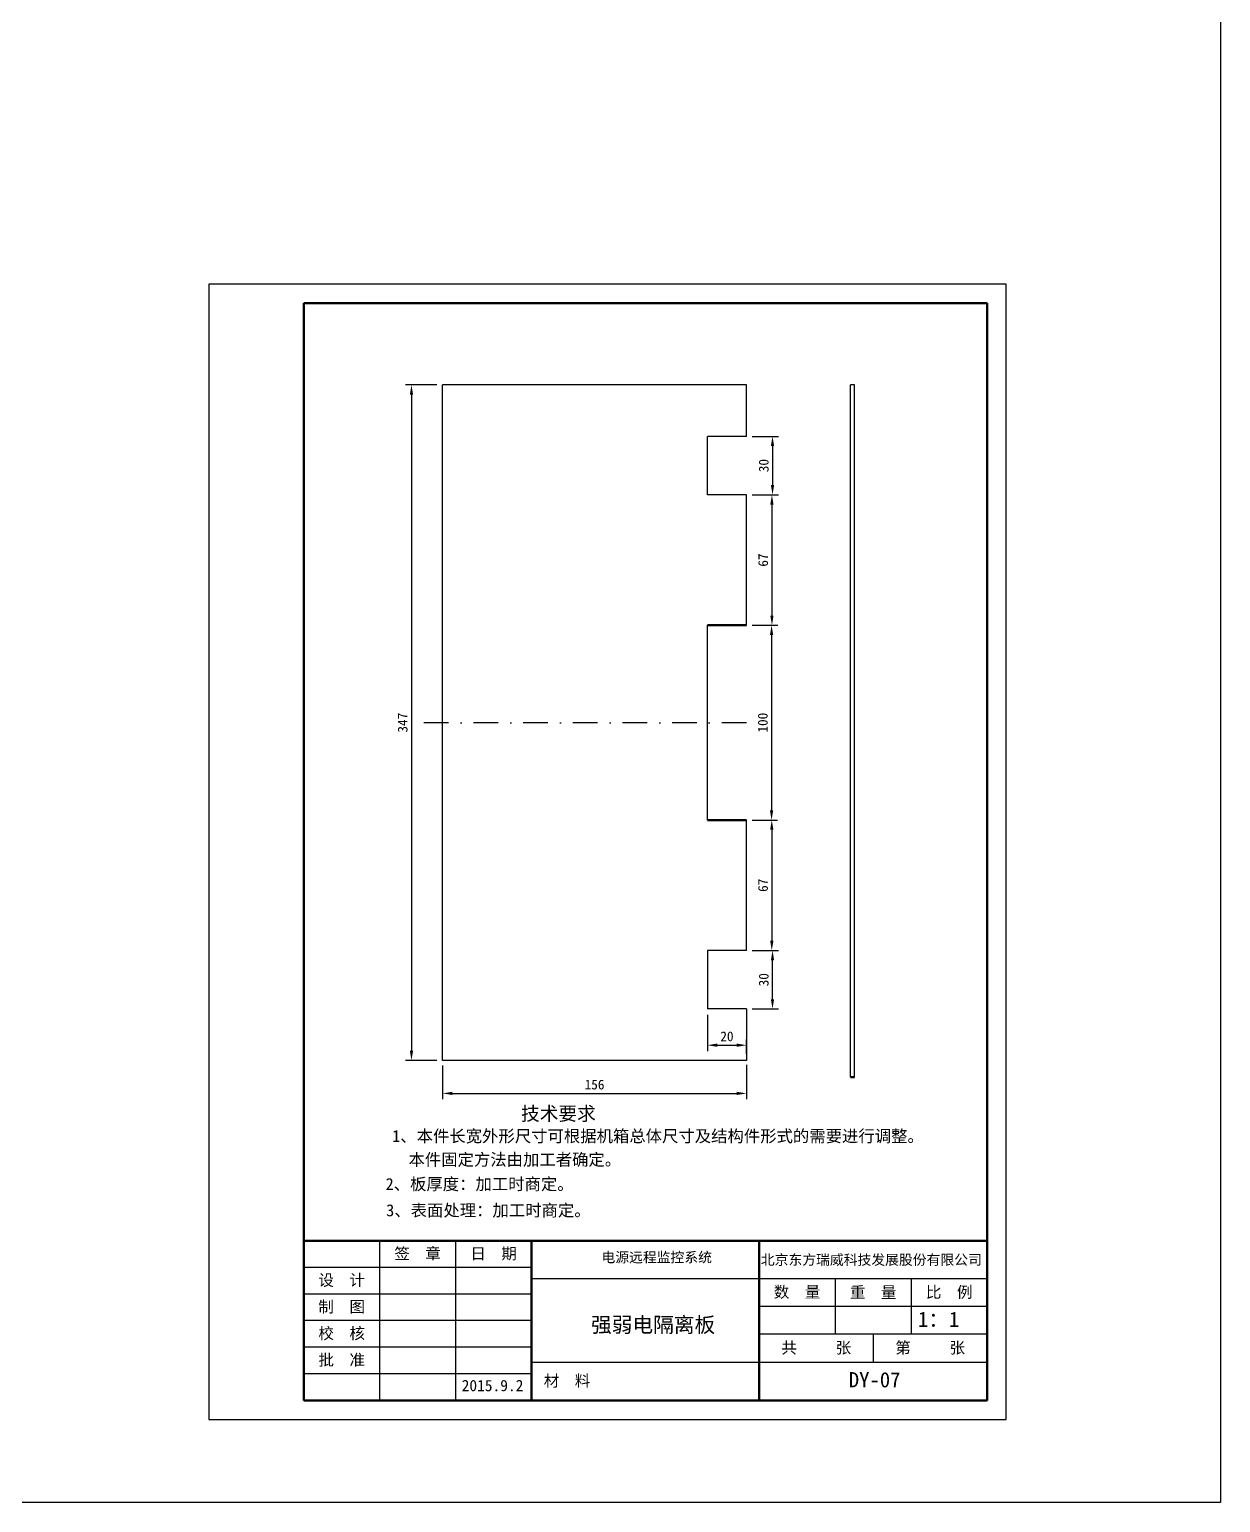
# Model space of a CAD drawing. Header units: millimetres. Extents: x 4100 to 7818, y 1137 to 2652.
# Drawn here: x 7207 to 7818, y 1139 to 1895 of the extents above; entities that cross this region are included whole.
import ezdxf

# ---------------------------------------------------------------- set-up
doc = ezdxf.new("R2010")
doc.units = ezdxf.units.MM
doc.linetypes.add('DASHDOTX2', pattern=[50.8, 25.4, -12.7, 0, -12.7])
doc.layers.get('0').update_dxf_attribs({"lineweight": 50})
doc.layers.get('Defpoints').update_dxf_attribs({"lineweight": 25})
doc.layers.add('1轮廓实线层', color=7, linetype='Continuous')
doc.layers.add('点划线', color=1, linetype='DASHDOTX2', lineweight=30)
doc.layers.add('细实线', color=1, linetype='Continuous', lineweight=30)
doc.styles.get("Standard").update_dxf_attribs({"font": 'SimSun.ttf', "height": 5})
doc.dimstyles.new('ISO-25', dxfattribs={"dimtxt": 8, "dimasz": 20, "dimexe": 5, "dimexo": 0.625, "dimgap": 20, "dimtad": 1, "dimdsep": 46, "dimtxsty": 'Standard', "dimcen": 2.5, "dimclrd": 4, "dimclre": 4, "dimclrt": 4, "dimadec": 0, "dimazin": 0, "dimtfac": 1, "dimtmove": 0, "dimatfit": 3, "dimfxl": 0, "dimarcsym": 0})

# ---------------------------------------------------------------- blocks, each defined once
blk = doc.blocks.new('*D26')
at = {"layer": '1轮廓实线层', "color": 1, "lineweight": 25}
for p, q in [((7418.79, 1363.26), (7418.79, 1345.87)), ((7574.79, 1363.62), (7574.79, 1345.87)), ((7423.79, 1348.87), (7569.79, 1348.87))]:
    blk.add_line(p, q, dxfattribs=at)
at = {"layer": '1轮廓实线层', "color": 1, "lineweight": -3}
for points in [[(7423.79, 1349.7), (7423.79, 1348.04), (7418.79, 1348.87)], [(7569.79, 1349.7), (7569.79, 1348.04), (7574.79, 1348.87)]]:
    blk.add_solid(points, dxfattribs=at)
at = {"layer": 'Defpoints', "color": 0, "lineweight": -3}
for p in [(7418.79, 1366.26), (7574.79, 1366.62), (7574.79, 1348.87)]:
    blk.add_point(p, dxfattribs=at)
at = {"layer": '1轮廓实线层', "color": 1, "lineweight": -3, "insert": (7496.79, 1353.37), "char_height": 5, "attachment_point": 5}
blk.add_mtext('156', dxfattribs=at)
blk = doc.blocks.new('_None')
blk = doc.blocks.new('*D54')
at = {"layer": '1轮廓实线层', "color": 1, "lineweight": 25}
for p, q in [((7415.79, 1712.74), (7399.77, 1712.74)), ((7402.77, 1707.74), (7402.77, 1370.74)), ((7415.79, 1365.74), (7399.77, 1365.74))]:
    blk.add_line(p, q, dxfattribs=at)
at = {"layer": '1轮廓实线层', "color": 1, "lineweight": -3}
for points in [[(7401.94, 1707.74), (7403.6, 1707.74), (7402.77, 1712.74)], [(7401.94, 1370.74), (7403.6, 1370.74), (7402.77, 1365.74)]]:
    blk.add_solid(points, dxfattribs=at)
at = {"layer": 'Defpoints', "color": 0, "lineweight": -3}
for p in [(7418.79, 1712.74), (7402.77, 1365.74), (7418.79, 1365.74)]:
    blk.add_point(p, dxfattribs=at)
at = {"layer": '1轮廓实线层', "color": 1, "lineweight": -3, "insert": (7398.27, 1539.24), "char_height": 5, "attachment_point": 5, "rotation": 90}
blk.add_mtext('347', dxfattribs=at)
blk = doc.blocks.new('*D59')
at = {"layer": '1轮廓实线层', "color": 1, "lineweight": 25}
for p, q in [((7577.79, 1686.24), (7591.19, 1686.24)), ((7588.19, 1681.24), (7588.19, 1661.24)), ((7577.79, 1656.24), (7591.19, 1656.24))]:
    blk.add_line(p, q, dxfattribs=at)
at = {"layer": '1轮廓实线层', "color": 1, "lineweight": -3}
for points in [[(7587.36, 1681.24), (7589.02, 1681.24), (7588.19, 1686.24)], [(7587.36, 1661.24), (7589.02, 1661.24), (7588.19, 1656.24)]]:
    blk.add_solid(points, dxfattribs=at)
at = {"layer": 'Defpoints', "color": 0, "lineweight": -3}
for p in [(7574.79, 1686.24), (7574.79, 1656.24), (7588.19, 1656.24)]:
    blk.add_point(p, dxfattribs=at)
at = {"layer": '1轮廓实线层', "color": 1, "lineweight": -3, "insert": (7583.69, 1671.24), "char_height": 5, "attachment_point": 5, "rotation": 90}
blk.add_mtext('30', dxfattribs=at)
blk = doc.blocks.new('*D60')
at = {"layer": '1轮廓实线层', "color": 1, "lineweight": 25}
for p, q in [((7577.79, 1656.24), (7590.89, 1656.24)), ((7587.89, 1651.24), (7587.89, 1594.24)), ((7577.79, 1589.24), (7590.89, 1589.24))]:
    blk.add_line(p, q, dxfattribs=at)
at = {"layer": '1轮廓实线层', "color": 1, "lineweight": -3}
for points in [[(7587.06, 1651.24), (7588.72, 1651.24), (7587.89, 1656.24)], [(7587.06, 1594.24), (7588.72, 1594.24), (7587.89, 1589.24)]]:
    blk.add_solid(points, dxfattribs=at)
at = {"layer": 'Defpoints', "color": 0, "lineweight": -3}
for p in [(7574.79, 1656.24), (7574.79, 1589.24), (7587.89, 1589.24)]:
    blk.add_point(p, dxfattribs=at)
at = {"layer": '1轮廓实线层', "color": 1, "lineweight": -3, "insert": (7583.39, 1622.74), "char_height": 5, "attachment_point": 5, "rotation": 90}
blk.add_mtext('67', dxfattribs=at)
blk = doc.blocks.new('*D61')
at = {"layer": '1轮廓实线层', "color": 1, "lineweight": 25}
for p, q in [((7577.79, 1589.24), (7590.71, 1589.24)), ((7587.71, 1584.24), (7587.71, 1494.24)), ((7577.79, 1489.24), (7590.71, 1489.24))]:
    blk.add_line(p, q, dxfattribs=at)
at = {"layer": '1轮廓实线层', "color": 1, "lineweight": -3}
for points in [[(7586.88, 1584.24), (7588.55, 1584.24), (7587.71, 1589.24)], [(7586.88, 1494.24), (7588.55, 1494.24), (7587.71, 1489.24)]]:
    blk.add_solid(points, dxfattribs=at)
at = {"layer": 'Defpoints', "color": 0, "lineweight": -3}
for p in [(7574.79, 1589.24), (7574.79, 1489.24), (7587.71, 1489.24)]:
    blk.add_point(p, dxfattribs=at)
at = {"layer": '1轮廓实线层', "color": 1, "lineweight": -3, "insert": (7583.21, 1539.24), "char_height": 5, "attachment_point": 5, "rotation": 90}
blk.add_mtext('100', dxfattribs=at)
blk = doc.blocks.new('*D62')
at = {"layer": '1轮廓实线层', "color": 1, "lineweight": 25}
for p, q in [((7577.79, 1489.24), (7590.82, 1489.24)), ((7587.82, 1484.24), (7587.82, 1427.24)), ((7577.79, 1422.24), (7590.82, 1422.24))]:
    blk.add_line(p, q, dxfattribs=at)
at = {"layer": '1轮廓实线层', "color": 1, "lineweight": -3}
for points in [[(7586.99, 1484.24), (7588.66, 1484.24), (7587.82, 1489.24)], [(7586.99, 1427.24), (7588.66, 1427.24), (7587.82, 1422.24)]]:
    blk.add_solid(points, dxfattribs=at)
at = {"layer": 'Defpoints', "color": 0, "lineweight": -3}
for p in [(7574.79, 1489.24), (7574.79, 1422.24), (7587.82, 1422.24)]:
    blk.add_point(p, dxfattribs=at)
at = {"layer": '1轮廓实线层', "color": 1, "lineweight": -3, "insert": (7583.32, 1455.74), "char_height": 5, "attachment_point": 5, "rotation": 90}
blk.add_mtext('67', dxfattribs=at)
blk = doc.blocks.new('*D105')
at = {"layer": '1轮廓实线层', "color": 1, "lineweight": 25}
for p, q in [((7577.79, 1422.24), (7591.19, 1422.24)), ((7588.19, 1397.24), (7588.19, 1417.24)), ((7577.79, 1392.24), (7591.19, 1392.24))]:
    blk.add_line(p, q, dxfattribs=at)
at = {"layer": '1轮廓实线层', "color": 1, "lineweight": -3}
for points in [[(7587.36, 1417.24), (7589.02, 1417.24), (7588.19, 1422.24)], [(7587.36, 1397.24), (7589.02, 1397.24), (7588.19, 1392.24)]]:
    blk.add_solid(points, dxfattribs=at)
at = {"layer": 'Defpoints', "color": 0, "lineweight": -3}
for p in [(7574.79, 1422.24), (7588.19, 1422.24), (7574.79, 1392.24)]:
    blk.add_point(p, dxfattribs=at)
at = {"layer": '1轮廓实线层', "color": 1, "lineweight": -3, "insert": (7583.69, 1407.24), "char_height": 5, "attachment_point": 5, "rotation": 90}
blk.add_mtext('30', dxfattribs=at)
blk = doc.blocks.new('*D112')
at = {"layer": '1轮廓实线层', "color": 1, "lineweight": 25}
for p, q in [((7554.79, 1389.24), (7554.79, 1370.63)), ((7559.79, 1373.63), (7569.79, 1373.63)), ((7574.79, 1369.14), (7574.79, 1376.63))]:
    blk.add_line(p, q, dxfattribs=at)
at = {"layer": '1轮廓实线层', "color": 1, "lineweight": -3}
for points in [[(7559.79, 1374.46), (7559.79, 1372.8), (7554.79, 1373.63)], [(7569.79, 1374.46), (7569.79, 1372.8), (7574.79, 1373.63)]]:
    blk.add_solid(points, dxfattribs=at)
at = {"layer": 'Defpoints', "color": 0, "lineweight": -3}
for p in [(7554.79, 1392.24), (7574.79, 1373.63), (7574.79, 1366.14)]:
    blk.add_point(p, dxfattribs=at)
at = {"layer": '1轮廓实线层', "color": 1, "lineweight": -3, "insert": (7564.79, 1378.13), "char_height": 5, "attachment_point": 5}
blk.add_mtext('20', dxfattribs=at)

msp = doc.modelspace()

# ---------------------------------------------------------------- linework, layer by layer
at = {"ltscale": 2}
for p, q in [((7347.422, 1754.589), (7347.422, 1191.237)), ((7698.422, 1754.589), (7347.422, 1754.589)), ((7698.422, 1754.589), (7698.422, 1191.237)), ((7698.422, 1273.137), (7347.422, 1273.137)), ((7464.422, 1273.137), (7464.422, 1191.237)), ((7581.422, 1273.137), (7581.422, 1191.237)), ((7698.422, 1191.237), (7347.422, 1191.237))]:
    msp.add_line(p, q, dxfattribs=at)
at = {"lineweight": -3, "ltscale": 2}
for p, q in [((7418.789, 1365.737), (7418.789, 1712.742)), ((7574.789, 1712.742), (7418.789, 1712.742)), ((7574.789, 1686.242), (7574.789, 1712.742)), ((7628.247, 1357.237), (7628.247, 1712.742)), ((7630.247, 1712.742), (7628.247, 1712.742)), ((7630.247, 1357.237), (7630.247, 1712.742)), ((7574.789, 1686.242), (7554.789, 1686.242)), ((7554.789, 1656.242), (7554.789, 1686.242)), ((7574.789, 1656.242), (7554.789, 1656.242)), ((7574.789, 1589.24), (7574.789, 1656.242)), ((7554.789, 1489.24), (7554.789, 1589.24)), ((7574.789, 1422.237), (7574.789, 1489.24)), ((7574.789, 1422.237), (7554.789, 1422.237)), ((7554.789, 1422.237), (7554.789, 1392.237)), ((7574.789, 1392.237), (7554.789, 1392.237)), ((7574.789, 1392.237), (7574.789, 1365.737)), ((7574.789, 1365.737), (7418.789, 1365.737))]:
    msp.add_line(p, q, dxfattribs=at)
at = {"layer": '1轮廓实线层', "lineweight": 50}
for p, q in [((7574.789, 1589.24), (7554.789, 1589.24)), ((7574.789, 1489.24), (7554.789, 1489.24)), ((7630.247, 1357.237), (7628.247, 1357.237))]:
    msp.add_line(p, q, dxfattribs=at)
at = {"layer": '1轮廓实线层', "lineweight": -3}
msp.add_lwpolyline([(5394.694, 2564.806), (7818.287, 2564.806), (7818.287, 1138.783), (5394.694, 1138.783)], close=True, dxfattribs=at)
at = {"layer": '点划线', "lineweight": -3, "ltscale": 0.5}
msp.add_line((7574.789, 1539.24), (7409.18, 1539.24), dxfattribs=at)
at = {"layer": '细实线', "color": 1, "ltscale": 2}
for p, q in [((7386.422, 1273.137), (7386.422, 1191.237)), ((7425.422, 1273.137), (7425.422, 1191.237)), ((7464.422, 1259.487), (7347.422, 1259.487)), ((7698.422, 1253.637), (7464.422, 1253.637)), ((7620.422, 1253.637), (7620.422, 1225.167)), ((7659.422, 1253.637), (7659.422, 1225.167)), ((7464.422, 1245.837), (7347.422, 1245.837)), ((7698.422, 1239.402), (7581.422, 1239.402)), ((7464.422, 1232.187), (7347.422, 1232.187)), ((7464.422, 1218.537), (7347.422, 1218.537)), ((7698.422, 1225.167), (7581.422, 1225.167)), ((7639.922, 1225.167), (7639.922, 1210.737)), ((7698.422, 1210.737), (7464.422, 1210.737)), ((7464.422, 1204.887), (7347.422, 1204.887)), ((7464.422, 1204.887), (7347.422, 1204.887)), ((7464.422, 1204.887), (7347.422, 1204.887))]:
    msp.add_line(p, q, dxfattribs=at)
msp.add_lwpolyline([(7298.672, 1181.487), (7708.172, 1181.487), (7708.172, 1764.339), (7298.672, 1764.339)], close=True, dxfattribs=at)

# ---------------------------------------------------------------- texts
at = {"ltscale": 2, "char_height": 5.85}
for s, insert, width, attachment_point in [('签  章', (7405.922, 1266.312), 39, 5), ('日  期', (7444.922, 1266.312), 39, 5), ('设  计', (7366.922, 1252.662), 39, 5), ('数  量', (7600.785, 1246.588), 37.28849, 5), ('重  量', (7639.922, 1246.519), 39, 5), ('比  例', (7678.922, 1246.519), 39, 5), ('制  图', (7366.922, 1239.012), 39, 5), ('校  核', (7366.922, 1225.362), 39, 5), ('共     张', (7610.672, 1217.952), 58.5, 5), ('第     张', (7669.172, 1217.952), 58.5, 5), ('批  准', (7366.922, 1211.712), 39, 5), ('材  料', (7470.712, 1200.987), 117, 4)]:
    msp.add_mtext(s, dxfattribs=dict(at, insert=insert, width=width, attachment_point=attachment_point))
at = {"lineweight": -3, "ltscale": 2, "insert": (7444.405, 1198.812), "char_height": 6.552, "width": 61.93744, "attachment_point": 5}
msp.add_mtext('{\\H0.8889x;2015.9.2}', dxfattribs=at)
at = {"layer": '细实线'}
for s, p in [('1：1', (7662.843, 1228.984)), ('DY-07', (7627.385, 1197.93))]:
    msp.add_text(s, height=7.8, dxfattribs=at).set_placement(p)
at = {"layer": '细实线', "lineweight": -3, "attachment_point": 5}
for s, insert, char_height, width in [('技术要求', (7478.229, 1338.095), 7.04, 105.6), ('\\pt18.4742,67.7075,123.083;1、本件长宽外形尺寸可根据机箱总体尺寸及结构件形式的需要进行调整。', (7529.362, 1326.569), 6.16, 343.68552), ('本件固定方法由加工者确定。', (7455.842, 1314.546), 6.16, 137.21997), ('2、板厚度：加工时商定。', (7437.752, 1301.983), 6.16, 105.6), ('3、表面处理：加工时商定。', (7442.271, 1288.493), 6.16, 125.18177), ('{\\H0.5952x;电源远程监控系统}', (7528.71, 1264.443), 8.736, 185.695), ('{\\H0.5952x;强弱电隔离板}', (7526.874, 1229.605), 13.104, 262.08)]:
    msp.add_mtext(s, dxfattribs=dict(at, insert=insert, char_height=char_height, width=width))
at = {"layer": '细实线', "lineweight": 100, "insert": (7638.935, 1263.167), "char_height": 5.2, "width": 117, "attachment_point": 5}
msp.add_mtext('北京东方瑞威科技发展股份有限公司', dxfattribs=at)

# ---------------------------------------------------------------- dimensions: what is measured, and where the dimension line sits
at = {"layer": '1轮廓实线层', "lineweight": -3}
for base, p1, p2, angle, picture, middle in [((7402.77, 1365.737), (7418.789, 1712.742), (7418.789, 1365.737), 90, '*D54', (7398.27, 1539.24)), ((7588.191, 1656.242), (7574.789, 1686.242), (7574.789, 1656.242), 90, '*D59', (7583.691, 1671.242)), ((7587.889, 1589.24), (7574.789, 1656.242), (7574.789, 1589.24), 90, '*D60', (7583.389, 1622.741)), ((7587.715, 1489.24), (7574.789, 1589.24), (7574.789, 1489.24), 90, '*D61', (7583.215, 1539.24)), ((7587.823, 1422.237), (7574.789, 1489.24), (7574.789, 1422.237), 90, '*D62', (7583.323, 1455.738)), ((7588.191, 1422.237), (7574.789, 1392.237), (7574.789, 1422.237), 270, '*D105', (7583.691, 1407.237))]:
    dim = msp.add_linear_dim(base=base, p1=p1, p2=p2, angle=angle, dimstyle='ISO-25', override={"dimtxt": 5, "dimasz": 5, "dimexe": 3, "dimexo": 3, "dimgap": 2, "dimdec": 1, "dimclrd": 1, "dimclre": 1, "dimclrt": 1, "dimtp": 0.1, "dimtm": 0.1, "dimtdec": 1, "dimldrblk": 'None', "dimlwd": 25, "dimlwe": 25}, dxfattribs=at)
    dim.commit()
    dim.dimension.update_dxf_attribs({"geometry": picture, "text_midpoint": middle})
for base, p1, p2, picture, middle in [((7574.789, 1373.63), (7554.789, 1392.237), (7574.789, 1366.143), '*D112', (7564.789, 1378.13)), ((7574.789, 1348.869), (7418.789, 1366.261), (7574.789, 1366.619), '*D26', (7496.789, 1353.369))]:
    dim = msp.add_linear_dim(base=base, p1=p1, p2=p2, dimstyle='ISO-25', override={"dimtxt": 5, "dimasz": 5, "dimexe": 3, "dimexo": 3, "dimgap": 2, "dimdec": 1, "dimclrd": 1, "dimclre": 1, "dimclrt": 1, "dimtp": 0.1, "dimtm": 0.1, "dimtdec": 1, "dimldrblk": 'None', "dimlwd": 25, "dimlwe": 25}, dxfattribs=at)
    dim.commit()
    dim.dimension.update_dxf_attribs({"geometry": picture, "text_midpoint": middle})

doc.saveas('drawing.dxf')
